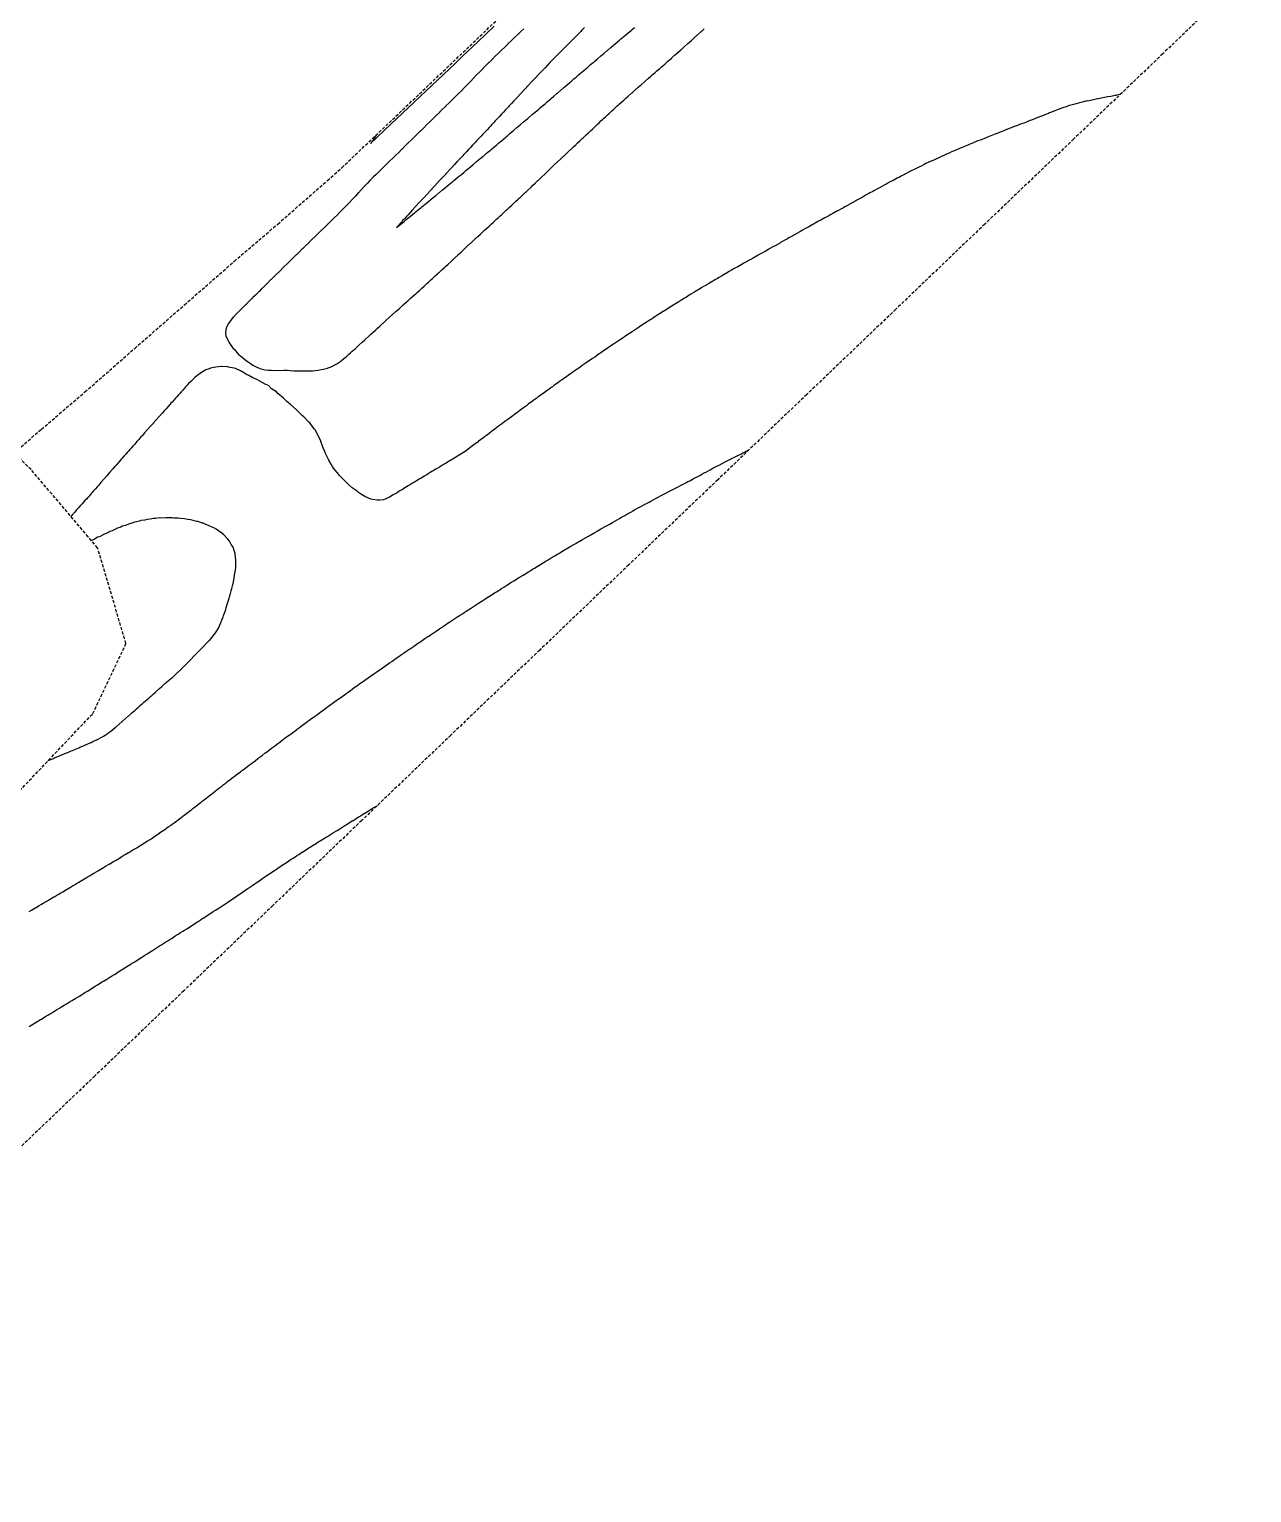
# Model space of a CAD drawing. Extents: x 6012137 to 6013842, y 2108997 to 2110704.
# Drawn here: x 6012908.7 to 6013105.4, y 2109677.5 to 2109913 of the extents above; entities that cross this region are included whole.
import ezdxf

# ---------------------------------------------------------------- set-up
doc = ezdxf.new("R2010")
doc.units = 0
doc.linetypes.add('HIDDENX2', pattern=[0.75, 0.5, -0.25])
doc.layers.get('0').update_dxf_attribs({"linetype": 'CONTINUOUS'})

msp = doc.modelspace()

# ---------------------------------------------------------------- linework, layer by layer
at = {"color": 6, "linetype": 'CONTINUOUS', "flags": 128}
for points in [[(6012988.25, 2109913.04), (6012987.8, 2109912.61), (6012987.74, 2109912.55), (6012987.68, 2109912.49), (6012987.23, 2109912.06), (6012986.76, 2109911.61), (6012986.72, 2109911.57), (6012986.68, 2109911.53), (6012986.21, 2109911.08), (6012985.72, 2109910.61), (6012985.7, 2109910.58), (6012985.68, 2109910.56), (6012985.2, 2109910.09), (6012984.7, 2109909.61), (6012984.69, 2109909.6), (6012984.68, 2109909.59), (6012984.18, 2109909.1), (6012983.68, 2109908.61), (6012983.68, 2109908.61), (6012983.67, 2109908.61), (6012983.17, 2109908.11), (6012982.68, 2109907.63), (6012982.67, 2109907.62), (6012982.66, 2109907.61), (6012982.17, 2109907.12), (6012981.68, 2109906.63), (6012981.67, 2109906.62), (6012981.66, 2109906.61), (6012981.17, 2109906.11), (6012980.68, 2109905.61), (6012980.68, 2109905.6), (6012980.68, 2109905.6), (6012980.2, 2109905.09), (6012979.75, 2109904.61), (6012979.71, 2109904.57), (6012979.68, 2109904.54), (6012979.22, 2109904.06), (6012978.77, 2109903.61), (6012978.73, 2109903.56), (6012978.68, 2109903.51), (6012978.23, 2109903.06), (6012977.77, 2109902.61), (6012977.72, 2109902.56), (6012977.68, 2109902.52), (6012977.22, 2109902.07), (6012976.75, 2109901.61), (6012976.72, 2109901.57), (6012976.68, 2109901.54), (6012976.21, 2109901.08), (6012975.73, 2109900.61), (6012975.71, 2109900.58), (6012975.68, 2109900.55), (6012975.2, 2109900.09), (6012974.71, 2109899.61), (6012974.7, 2109899.59), (6012974.68, 2109899.57), (6012974.19, 2109899.09), (6012973.69, 2109898.61), (6012973.69, 2109898.6), (6012973.68, 2109898.59), (6012973.18, 2109898.1), (6012972.68, 2109897.61), (6012972.68, 2109897.61), (6012972.68, 2109897.61), (6012972.17, 2109897.11), (6012971.68, 2109896.63), (6012971.67, 2109896.62), (6012971.66, 2109896.61), (6012971.16, 2109896.12), (6012970.68, 2109895.65), (6012970.66, 2109895.63), (6012970.64, 2109895.61), (6012970.15, 2109895.13), (6012969.68, 2109894.67), (6012969.65, 2109894.64), (6012969.62, 2109894.61), (6012969.15, 2109894.14), (6012968.68, 2109893.68), (6012968.64, 2109893.65), (6012968.6, 2109893.61), (6012968.14, 2109893.15), (6012967.68, 2109892.7), (6012967.63, 2109892.65), (6012967.58, 2109892.61), (6012967.13, 2109892.16), (6012966.68, 2109891.72), (6012966.62, 2109891.66), (6012966.56, 2109891.61), (6012966.12, 2109891.17), (6012965.68, 2109890.74), (6012965.61, 2109890.67), (6012965.54, 2109890.61), (6012965.11, 2109890.18), (6012964.68, 2109889.76), (6012964.6, 2109889.68), (6012964.52, 2109889.61), (6012964.1, 2109889.19), (6012963.68, 2109888.76), (6012963.6, 2109888.68), (6012963.52, 2109888.61), (6012963.11, 2109888.18), (6012962.68, 2109887.74), (6012962.55, 2109887.61), (6012961.68, 2109886.66), (6012961.65, 2109886.63), (6012961.63, 2109886.61), (6012961.18, 2109886.11), (6012960.72, 2109885.61), (6012960.7, 2109885.59), (6012960.68, 2109885.57), (6012960.21, 2109885.07), (6012959.76, 2109884.61), (6012959.72, 2109884.56), (6012959.68, 2109884.52), (6012959.22, 2109884.06), (6012958.77, 2109883.61), (6012958.73, 2109883.56), (6012958.68, 2109883.51), (6012958.22, 2109883.06), (6012957.76, 2109882.61), (6012957.72, 2109882.56), (6012957.68, 2109882.52), (6012957.22, 2109882.07), (6012956.74, 2109881.61), (6012956.71, 2109881.57), (6012956.68, 2109881.54), (6012956.21, 2109881.08), (6012955.72, 2109880.61), (6012955.7, 2109880.59), (6012955.68, 2109880.57), (6012955.19, 2109880.09), (6012954.69, 2109879.61), (6012954.69, 2109879.6), (6012954.68, 2109879.59), (6012954.18, 2109879.11), (6012953.68, 2109878.62), (6012953.67, 2109878.61), (6012953.67, 2109878.61), (6012953.17, 2109878.12), (6012952.68, 2109877.64), (6012952.66, 2109877.62), (6012952.64, 2109877.61), (6012952.16, 2109877.13), (6012951.68, 2109876.67), (6012951.65, 2109876.64), (6012951.62, 2109876.61), (6012951.14, 2109876.14), (6012950.68, 2109875.69), (6012950.64, 2109875.65), (6012950.6, 2109875.61), (6012950.13, 2109875.15), (6012949.68, 2109874.71), (6012949.63, 2109874.66), (6012949.58, 2109874.61), (6012949.13, 2109874.16), (6012948.68, 2109873.72), (6012948.62, 2109873.67), (6012948.56, 2109873.61), (6012948.12, 2109873.17), (6012947.68, 2109872.74), (6012947.61, 2109872.67), (6012947.54, 2109872.61), (6012947.11, 2109872.18), (6012946.68, 2109871.75), (6012946.61, 2109871.68), (6012946.53, 2109871.61), (6012946.1, 2109871.18), (6012945.68, 2109870.77), (6012945.6, 2109870.69), (6012945.52, 2109870.61), (6012945.1, 2109870.19), (6012944.68, 2109869.77), (6012944.6, 2109869.69), (6012944.51, 2109869.61), (6012944.09, 2109869.19), (6012943.68, 2109868.78), (6012943.59, 2109868.69), (6012943.5, 2109868.61), (6012943.09, 2109868.19), (6012942.68, 2109867.79), (6012942.59, 2109867.7), (6012942.5, 2109867.61), (6012942.09, 2109867.2), (6012941.68, 2109866.77), (6012941.6, 2109866.69), (6012941.52, 2109866.61), (6012941.14, 2109866.14), (6012940.75, 2109865.61), (6012940.73, 2109865.56), (6012940.68, 2109865.45), (6012940.4, 2109864.88), (6012940.31, 2109864.61), (6012940.28, 2109864.01), (6012940.33, 2109863.61), (6012940.68, 2109862.91), (6012940.8, 2109862.61), (6012941.03, 2109862.26), (6012941.52, 2109861.61), (6012941.68, 2109861.46), (6012942.38, 2109860.61), (6012942.68, 2109860.41), (6012943.64, 2109859.61), (6012943.68, 2109859.58), (6012943.75, 2109859.53), (6012944.68, 2109858.93), (6012945.3, 2109858.61), (6012945.68, 2109858.42), (6012945.97, 2109858.32), (6012946.68, 2109858.17), (6012947.2, 2109858.09), (6012947.68, 2109858.12), (6012948.22, 2109858.06), (6012948.68, 2109858.1), (6012949.24, 2109858.05), (6012949.68, 2109858.08), (6012950.18, 2109858.1), (6012950.68, 2109858.05), (6012951.29, 2109858), (6012951.68, 2109858.02), (6012952.31, 2109857.98), (6012952.68, 2109858), (6012953.31, 2109857.98), (6012953.68, 2109858.01), (6012954.27, 2109858.01), (6012954.68, 2109858.07), (6012955.19, 2109858.1), (6012955.68, 2109858.2), (6012956.03, 2109858.25), (6012956.68, 2109858.44), (6012956.81, 2109858.47), (6012957.13, 2109858.61), (6012957.53, 2109858.76), (6012957.68, 2109858.84), (6012958.18, 2109859.1), (6012958.68, 2109859.44), (6012958.78, 2109859.51), (6012958.9, 2109859.61), (6012959.33, 2109859.96), (6012959.68, 2109860.27), (6012959.86, 2109860.43), (6012960.05, 2109860.61), (6012960.39, 2109860.9), (6012960.68, 2109861.16), (6012960.91, 2109861.37), (6012961.17, 2109861.61), (6012961.44, 2109861.85), (6012961.68, 2109862.06), (6012962.28, 2109862.61), (6012962.68, 2109862.97), (6012963.38, 2109863.61), (6012963.68, 2109863.89), (6012964.05, 2109864.23), (6012964.46, 2109864.61), (6012964.58, 2109864.71), (6012964.68, 2109864.81), (6012965.1, 2109865.19), (6012965.56, 2109865.61), (6012965.62, 2109865.66), (6012965.68, 2109865.71), (6012966.15, 2109866.14), (6012966.66, 2109866.61), (6012966.67, 2109866.62), (6012966.68, 2109866.63), (6012967.19, 2109867.09), (6012967.68, 2109867.53), (6012967.72, 2109867.57), (6012967.76, 2109867.61), (6012968.25, 2109868.04), (6012968.68, 2109868.43), (6012968.77, 2109868.51), (6012968.88, 2109868.61), (6012969.3, 2109868.98), (6012969.68, 2109869.32), (6012969.83, 2109869.45), (6012970, 2109869.61), (6012970.36, 2109869.93), (6012970.68, 2109870.21), (6012970.89, 2109870.4), (6012971.12, 2109870.61), (6012971.41, 2109870.87), (6012971.68, 2109871.11), (6012971.94, 2109871.35), (6012972.22, 2109871.61), (6012972.46, 2109871.82), (6012972.68, 2109872.02), (6012972.99, 2109872.3), (6012973.32, 2109872.61), (6012973.51, 2109872.78), (6012973.68, 2109872.94), (6012974.03, 2109873.26), (6012974.41, 2109873.61), (6012974.55, 2109873.74), (6012974.68, 2109873.85), (6012975.07, 2109874.22), (6012975.49, 2109874.61), (6012975.59, 2109874.7), (6012975.68, 2109874.78), (6012976.11, 2109875.18), (6012976.57, 2109875.61), (6012976.63, 2109875.66), (6012976.68, 2109875.71), (6012977.14, 2109876.14), (6012977.64, 2109876.61), (6012977.66, 2109876.63), (6012977.68, 2109876.64), (6012978.18, 2109877.11), (6012978.68, 2109877.58), (6012978.7, 2109877.59), (6012978.71, 2109877.61), (6012979.21, 2109878.08), (6012979.68, 2109878.51), (6012979.73, 2109878.56), (6012979.78, 2109878.61), (6012980.25, 2109879.04), (6012980.68, 2109879.44), (6012980.77, 2109879.52), (6012980.86, 2109879.61), (6012981.29, 2109880), (6012981.68, 2109880.35), (6012981.81, 2109880.47), (6012981.95, 2109880.61), (6012982.33, 2109880.95), (6012982.68, 2109881.27), (6012982.85, 2109881.43), (6012983.04, 2109881.61), (6012983.37, 2109881.91), (6012983.68, 2109882.2), (6012983.89, 2109882.39), (6012984.12, 2109882.61), (6012984.41, 2109882.87), (6012984.68, 2109883.12), (6012984.93, 2109883.36), (6012985.2, 2109883.61), (6012985.45, 2109883.84), (6012985.68, 2109884.05), (6012985.97, 2109884.32), (6012986.28, 2109884.61), (6012986.49, 2109884.8), (6012986.68, 2109884.98), (6012987, 2109885.28), (6012987.35, 2109885.61), (6012987.52, 2109885.77), (6012987.68, 2109885.91), (6012988.04, 2109886.25), (6012988.42, 2109886.61), (6012988.55, 2109886.73), (6012988.68, 2109886.85), (6012989.48, 2109887.61), (6012989.68, 2109887.79), (6012990.1, 2109888.19), (6012990.53, 2109888.61), (6012990.61, 2109888.68), (6012990.68, 2109888.75), (6012991.12, 2109889.17), (6012991.58, 2109889.61), (6012991.63, 2109889.65), (6012991.68, 2109889.7), (6012992.14, 2109890.14), (6012992.63, 2109890.61), (6012992.66, 2109890.63), (6012992.68, 2109890.65), (6012993.17, 2109891.12), (6012993.68, 2109891.6), (6012993.68, 2109891.6), (6012993.69, 2109891.61), (6012994.2, 2109892.09), (6012994.68, 2109892.54), (6012994.71, 2109892.57), (6012994.75, 2109892.61), (6012995.23, 2109893.06), (6012995.68, 2109893.49), (6012995.74, 2109893.54), (6012995.81, 2109893.61), (6012996.26, 2109894.03), (6012996.68, 2109894.43), (6012996.77, 2109894.51), (6012996.87, 2109894.61), (6012997.29, 2109895), (6012997.68, 2109895.37), (6012997.8, 2109895.48), (6012997.93, 2109895.61), (6012998.32, 2109895.97), (6012998.68, 2109896.31), (6012998.83, 2109896.46), (6012998.99, 2109896.61), (6012999.35, 2109896.94), (6012999.68, 2109897.26), (6012999.86, 2109897.43), (6013000.05, 2109897.61), (6013000.38, 2109897.91), (6013000.68, 2109898.2), (6013000.89, 2109898.4), (6013001.11, 2109898.61), (6013001.41, 2109898.88), (6013001.68, 2109899.13), (6013001.92, 2109899.36), (6013002.19, 2109899.61), (6013002.44, 2109899.84), (6013002.68, 2109900.06), (6013002.97, 2109900.32), (6013003.28, 2109900.61), (6013003.49, 2109900.8), (6013003.68, 2109900.97), (6013004.02, 2109901.27), (6013004.4, 2109901.61), (6013004.55, 2109901.74), (6013004.68, 2109901.86), (6013005.08, 2109902.21), (6013005.52, 2109902.61), (6013005.6, 2109902.68), (6013005.68, 2109902.75), (6013006.14, 2109903.15), (6013006.65, 2109903.61), (6013006.67, 2109903.62), (6013006.68, 2109903.63), (6013007.2, 2109904.09), (6013007.68, 2109904.52), (6013007.73, 2109904.56), (6013007.78, 2109904.61), (6013008.26, 2109905.03), (6013008.68, 2109905.39), (6013008.79, 2109905.49), (6013008.92, 2109905.61), (6013009.33, 2109905.96), (6013009.68, 2109906.27), (6013009.86, 2109906.42), (6013010.07, 2109906.61), (6013010.4, 2109906.89), (6013010.68, 2109907.14), (6013010.93, 2109907.36), (6013011.21, 2109907.61), (6013011.46, 2109907.82), (6013011.68, 2109908.01), (6013012, 2109908.29), (6013012.36, 2109908.61), (6013012.53, 2109908.76), (6013012.68, 2109908.89), (6013013.06, 2109909.23), (6013013.49, 2109909.61), (6013013.59, 2109909.69), (6013013.68, 2109909.77), (6013014.12, 2109910.17), (6013014.62, 2109910.61), (6013014.65, 2109910.64), (6013014.68, 2109910.66), (6013015.18, 2109911.11), (6013015.68, 2109911.56), (6013015.73, 2109911.61), (6013016.68, 2109912.46), (6013016.76, 2109912.53), (6013016.85, 2109912.61), (6013017.29, 2109913)], [(6012964.72, 2109896.12), (6012964.69, 2109896.07), (6012964.64, 2109896.01), (6012964.59, 2109895.94), (6012964.54, 2109895.86), (6012964.47, 2109895.76), (6012964.38, 2109895.65), (6012964.29, 2109895.51), (6012964.16, 2109895.34), (6012964.01, 2109895.13), (6012963.82, 2109894.86), (6012963.64, 2109894.61), (6012963.61, 2109894.57), (6012966.88, 2109897.67), (6012977.21, 2109907.46), (6012977.89, 2109908.11), (6012978.43, 2109908.62), (6012979.27, 2109909.42), (6012980.8, 2109910.87), (6012983.51, 2109913.44)], [(6012998.04, 2109913.24), (6012997.68, 2109912.86), (6012997.55, 2109912.73), (6012997.43, 2109912.61), (6012997.06, 2109912.23), (6012996.68, 2109911.83), (6012996.57, 2109911.72), (6012996.46, 2109911.61), (6012996.07, 2109911.21), (6012995.68, 2109910.82), (6012995.57, 2109910.71), (6012995.46, 2109910.61), (6012995.07, 2109910.22), (6012994.68, 2109909.83), (6012994.57, 2109909.72), (6012994.45, 2109909.61), (6012994.07, 2109909.22), (6012993.68, 2109908.83), (6012993.57, 2109908.72), (6012993.46, 2109908.61), (6012993.07, 2109908.21), (6012992.68, 2109907.81), (6012992.58, 2109907.71), (6012992.48, 2109907.61), (6012992.09, 2109907.2), (6012991.68, 2109906.77), (6012991.6, 2109906.69), (6012991.52, 2109906.61), (6012991.11, 2109906.17), (6012990.68, 2109905.72), (6012990.62, 2109905.66), (6012990.57, 2109905.61), (6012990.14, 2109905.15), (6012989.68, 2109904.66), (6012989.63, 2109904.61), (6012988.94, 2109903.86), (6012988.7, 2109903.61), (6012988.68, 2109903.59), (6012988.21, 2109903.08), (6012987.77, 2109902.61), (6012987.73, 2109902.56), (6012987.68, 2109902.51), (6012987.25, 2109902.04), (6012986.84, 2109901.61), (6012986.76, 2109901.52), (6012986.68, 2109901.43), (6012986.28, 2109901), (6012985.92, 2109900.61), (6012985.8, 2109900.48), (6012985.68, 2109900.35), (6012985.32, 2109899.97), (6012984.99, 2109899.61), (6012984.84, 2109899.45), (6012984.68, 2109899.27), (6012984.36, 2109898.93), (6012984.06, 2109898.61), (6012983.88, 2109898.41), (6012983.68, 2109898.2), (6012983.4, 2109897.89), (6012983.13, 2109897.61), (6012982.91, 2109897.37), (6012982.68, 2109897.12), (6012982.43, 2109896.85), (6012982.2, 2109896.61), (6012981.95, 2109896.34), (6012981.68, 2109896.05), (6012981.46, 2109895.82), (6012981.26, 2109895.61), (6012980.98, 2109895.31), (6012980.68, 2109894.99), (6012980.5, 2109894.79), (6012980.32, 2109894.61), (6012980.01, 2109894.28), (6012979.68, 2109893.92), (6012979.53, 2109893.76), (6012979.38, 2109893.61), (6012979.04, 2109893.24), (6012978.68, 2109892.85), (6012978.56, 2109892.73), (6012978.45, 2109892.61), (6012978.08, 2109892.21), (6012977.68, 2109891.79), (6012977.59, 2109891.69), (6012977.51, 2109891.61), (6012977.11, 2109891.18), (6012976.68, 2109890.71), (6012976.63, 2109890.66), (6012976.58, 2109890.61), (6012975.68, 2109889.64), (6012975.66, 2109889.62), (6012975.65, 2109889.61), (6012975.18, 2109889.11), (6012974.72, 2109888.61), (6012973.88, 2109887.71), (6012973.15, 2109886.92), (6012972.18, 2109885.85), (6012971.44, 2109885.06), (6012970.85, 2109884.42), (6012970.37, 2109883.89), (6012969.98, 2109883.47), (6012969.66, 2109883.12), (6012969.39, 2109882.82), (6012969.16, 2109882.57), (6012968.96, 2109882.35), (6012968.78, 2109882.16), (6012968.63, 2109881.99), (6012967.77, 2109881.04), (6012969, 2109882.03), (6012969.12, 2109882.13), (6012969.3, 2109882.28), (6012969.58, 2109882.5), (6012969.68, 2109882.59), (6012969.69, 2109882.6), (6012969.7, 2109882.61), (6012970.68, 2109883.4), (6012970.79, 2109883.49), (6012970.93, 2109883.61), (6012971.33, 2109883.93), (6012971.68, 2109884.22), (6012971.89, 2109884.4), (6012972.15, 2109884.61), (6012972.68, 2109885.04), (6012972.99, 2109885.3), (6012973.37, 2109885.61), (6012973.68, 2109885.86), (6012974.09, 2109886.2), (6012974.59, 2109886.61), (6012974.68, 2109886.68), (6012975.19, 2109887.1), (6012975.68, 2109887.5), (6012975.8, 2109887.61), (6012976.68, 2109888.33), (6012976.83, 2109888.45), (6012977.02, 2109888.61), (6012977.68, 2109889.15), (6012977.93, 2109889.36), (6012978.22, 2109889.61), (6012978.68, 2109889.98), (6012979.02, 2109890.27), (6012979.43, 2109890.61), (6012979.68, 2109890.81), (6012980.11, 2109891.17), (6012980.63, 2109891.61), (6012980.68, 2109891.65), (6012981.2, 2109892.08), (6012981.68, 2109892.48), (6012981.75, 2109892.54), (6012981.83, 2109892.61), (6012982.29, 2109892.99), (6012982.68, 2109893.32), (6012982.84, 2109893.45), (6012983.02, 2109893.61), (6012983.38, 2109893.91), (6012983.68, 2109894.16), (6012983.92, 2109894.37), (6012984.2, 2109894.61), (6012984.46, 2109894.83), (6012984.68, 2109895.01), (6012985, 2109895.29), (6012985.37, 2109895.61), (6012985.54, 2109895.75), (6012985.68, 2109895.87), (6012986.08, 2109896.21), (6012986.54, 2109896.61), (6012986.62, 2109896.67), (6012986.68, 2109896.72), (6012987.16, 2109897.13), (6012987.68, 2109897.57), (6012987.7, 2109897.59), (6012987.72, 2109897.61), (6012988.24, 2109898.05), (6012988.68, 2109898.42), (6012988.9, 2109898.61), (6012989.68, 2109899.27), (6012989.86, 2109899.43), (6012990.07, 2109899.61), (6012990.4, 2109899.88), (6012990.68, 2109900.12), (6012990.94, 2109900.35), (6012991.25, 2109900.61), (6012991.48, 2109900.81), (6012991.68, 2109900.97), (6012992.02, 2109901.27), (6012992.42, 2109901.61), (6012992.56, 2109901.73), (6012992.68, 2109901.83), (6012993.1, 2109902.19), (6012993.59, 2109902.61), (6012993.64, 2109902.65), (6012993.68, 2109902.68), (6012994.18, 2109903.11), (6012994.68, 2109903.54), (6012994.72, 2109903.57), (6012994.76, 2109903.61), (6012995.25, 2109904.03), (6012995.68, 2109904.4), (6012995.79, 2109904.49), (6012995.93, 2109904.61), (6012996.33, 2109904.95), (6012996.68, 2109905.25), (6012996.87, 2109905.42), (6012997.09, 2109905.61), (6012997.41, 2109905.88), (6012997.68, 2109906.11), (6012997.95, 2109906.34), (6012998.26, 2109906.61), (6012998.49, 2109906.8), (6012998.68, 2109906.97), (6012999.02, 2109907.26), (6012999.43, 2109907.61), (6012999.56, 2109907.72), (6012999.68, 2109907.82), (6013000.1, 2109908.18), (6013000.6, 2109908.61), (6013000.64, 2109908.64), (6013000.68, 2109908.68), (6013001.18, 2109909.1), (6013001.68, 2109909.52), (6013001.72, 2109909.56), (6013001.78, 2109909.61), (6013002.27, 2109910.02), (6013002.68, 2109910.37), (6013002.96, 2109910.61), (6013003.68, 2109911.22), (6013003.89, 2109911.4), (6013004.14, 2109911.61), (6013004.43, 2109911.85), (6013004.68, 2109912.06), (6013004.98, 2109912.31), (6013005.32, 2109912.61), (6013005.52, 2109912.77), (6013005.68, 2109912.91), (6013006.06, 2109913.23)], [(6013084.2, 2109902.46), (6013083.61, 2109902.34), (6013083.48, 2109902.31), (6013083.37, 2109902.29), (6013082.68, 2109902.16), (6013082.22, 2109902.07), (6013081.68, 2109901.96), (6013081.39, 2109901.9), (6013080.68, 2109901.76), (6013080.55, 2109901.74), (6013079.9, 2109901.61), (6013079.72, 2109901.57), (6013079.68, 2109901.56), (6013078.88, 2109901.4), (6013078.68, 2109901.36), (6013078.07, 2109901.22), (6013077.68, 2109901.13), (6013077.27, 2109901.02), (6013076.68, 2109900.86), (6013076.49, 2109900.8), (6013075.85, 2109900.61), (6013075.72, 2109900.57), (6013075.68, 2109900.55), (6013074.98, 2109900.31), (6013074.68, 2109900.2), (6013074.25, 2109900.04), (6013073.68, 2109899.82), (6013073.53, 2109899.76), (6013073.15, 2109899.61), (6013072.81, 2109899.48), (6013072.68, 2109899.42), (6013072.09, 2109899.19), (6013071.68, 2109899.03), (6013071.37, 2109898.91), (6013070.68, 2109898.64), (6013070.66, 2109898.63), (6013070.59, 2109898.61), (6013069.94, 2109898.35), (6013069.68, 2109898.25), (6013069.22, 2109898.07), (6013068.68, 2109897.86), (6013068.5, 2109897.79), (6013068.03, 2109897.61), (6013067.78, 2109897.51), (6013067.68, 2109897.47), (6013067.05, 2109897.23), (6013066.68, 2109897.09), (6013066.33, 2109896.96), (6013065.68, 2109896.7), (6013065.46, 2109896.61), (6013064.89, 2109896.39), (6013064.68, 2109896.31), (6013064.19, 2109896.11), (6013062.84, 2109895.57), (6013062.52, 2109895.45), (6013061.68, 2109895.12), (6013061.31, 2109894.98), (6013060.68, 2109894.71), (6013060.61, 2109894.68), (6013060.43, 2109894.61), (6013059.89, 2109894.39), (6013059.68, 2109894.31), (6013059.18, 2109894.1), (6013058.68, 2109893.89), (6013058.48, 2109893.81), (6013058.01, 2109893.61), (6013057.78, 2109893.51), (6013057.68, 2109893.47), (6013057.08, 2109893.21), (6013056.68, 2109893.03), (6013056.39, 2109892.9), (6013055.73, 2109892.61), (6013055.69, 2109892.59), (6013055.68, 2109892.59), (6013055.01, 2109892.28), (6013054.68, 2109892.13), (6013054.32, 2109891.97), (6013053.68, 2109891.67), (6013053.64, 2109891.65), (6013053.55, 2109891.61), (6013052.96, 2109891.33), (6013052.68, 2109891.2), (6013052.28, 2109891), (6013051.68, 2109890.71), (6013051.61, 2109890.68), (6013051.47, 2109890.61), (6013050.94, 2109890.34), (6013050.68, 2109890.22), (6013050.28, 2109890.01), (6013049.68, 2109889.7), (6013049.62, 2109889.67), (6013049.5, 2109889.61), (6013048.96, 2109889.33), (6013048.68, 2109889.18), (6013048.31, 2109888.98), (6013047.68, 2109888.64), (6013047.66, 2109888.63), (6013047.62, 2109888.61), (6013047.01, 2109888.28), (6013046.68, 2109888.1), (6013046.36, 2109887.93), (6013045.77, 2109887.61), (6013045.71, 2109887.57), (6013045.68, 2109887.56), (6013045.06, 2109887.22), (6013044.68, 2109887.01), (6013044.42, 2109886.87), (6013043.94, 2109886.61), (6013043.77, 2109886.51), (6013043.68, 2109886.46), (6013043.36, 2109886.29), (6013042.68, 2109885.91), (6013042.49, 2109885.8), (6013042.14, 2109885.61), (6013041.84, 2109885.44), (6013041.68, 2109885.35), (6013041.2, 2109885.08), (6013040.68, 2109884.79), (6013040.56, 2109884.72), (6013040.35, 2109884.61), (6013039.92, 2109884.37), (6013039.68, 2109884.24), (6013039.27, 2109884.01), (6013038.68, 2109883.69), (6013038.62, 2109883.66), (6013038.52, 2109883.61), (6013037.98, 2109883.31), (6013037.68, 2109883.15), (6013037.33, 2109882.96), (6013036.69, 2109882.61), (6013036.68, 2109882.6), (6013036.68, 2109882.6), (6013036.04, 2109882.25), (6013035.68, 2109882.05), (6013035.39, 2109881.89), (6013034.88, 2109881.61), (6013034.75, 2109881.54), (6013034.68, 2109881.5), (6013034.11, 2109881.18), (6013033.68, 2109880.94), (6013033.47, 2109880.82), (6013033.09, 2109880.61), (6013032.83, 2109880.46), (6013032.68, 2109880.38), (6013032.19, 2109880.1), (6013031.68, 2109879.81), (6013031.55, 2109879.74), (6013031.32, 2109879.61), (6013030.91, 2109879.38), (6013030.68, 2109879.25), (6013030.27, 2109879.02), (6013029.68, 2109878.69), (6013029.54, 2109878.61), (6013028.68, 2109878.13), (6013028.35, 2109877.94), (6013027.75, 2109877.61), (6013027.71, 2109877.58), (6013027.68, 2109877.56), (6013027.07, 2109877.22), (6013026.68, 2109877), (6013026.43, 2109876.86), (6013025.97, 2109876.61), (6013025.79, 2109876.5), (6013025.68, 2109876.44), (6013025.15, 2109876.14), (6013024.68, 2109875.88), (6013024.51, 2109875.78), (6013024.2, 2109875.61), (6013023.87, 2109875.42), (6013023.68, 2109875.32), (6013023.23, 2109875.06), (6013022.68, 2109874.75), (6013022.59, 2109874.7), (6013022.43, 2109874.61), (6013021.95, 2109874.33), (6013021.68, 2109874.18), (6013021.32, 2109873.97), (6013020.69, 2109873.61), (6013020.69, 2109873.6), (6013020.68, 2109873.6), (6013020.05, 2109873.23), (6013019.68, 2109873.02), (6013019.42, 2109872.86), (6013018.98, 2109872.61), (6013018.79, 2109872.49), (6013018.68, 2109872.43), (6013018.16, 2109872.12), (6013017.68, 2109871.84), (6013017.54, 2109871.75), (6013017.3, 2109871.61), (6013016.91, 2109871.38), (6013016.68, 2109871.24), (6013015.76, 2109870.68), (6013015.68, 2109870.64), (6013015.66, 2109870.63), (6013015.63, 2109870.61), (6013015.04, 2109870.25), (6013014.68, 2109870.03), (6013014.42, 2109869.87), (6013014, 2109869.61), (6013013.8, 2109869.48), (6013013.68, 2109869.41), (6013013.19, 2109869.1), (6013012.68, 2109868.78), (6013012.57, 2109868.71), (6013012.4, 2109868.61), (6013011.96, 2109868.33), (6013011.68, 2109868.16), (6013011.34, 2109867.94), (6013010.81, 2109867.61), (6013010.73, 2109867.55), (6013010.68, 2109867.52), (6013010.12, 2109867.17), (6013009.68, 2109866.88), (6013009.51, 2109866.78), (6013009.25, 2109866.61), (6013008.9, 2109866.38), (6013008.68, 2109866.24), (6013008.29, 2109865.99), (6013007.7, 2109865.61), (6013007.69, 2109865.6), (6013007.68, 2109865.6), (6013007.08, 2109865.21), (6013006.68, 2109864.94), (6013006.48, 2109864.81), (6013006.18, 2109864.61), (6013005.88, 2109864.41), (6013005.68, 2109864.28), (6013005.28, 2109864.01), (6013004.68, 2109863.61), (6013004.68, 2109863.61), (6013004.67, 2109863.61), (6013004.08, 2109863.21), (6013003.68, 2109862.94), (6013003.18, 2109862.61), (6013002.68, 2109862.27), (6013002.29, 2109862), (6013001.7, 2109861.61), (6013001.69, 2109861.6), (6013001.68, 2109861.59), (6013001.1, 2109861.19), (6013000.68, 2109860.91), (6013000.5, 2109860.79), (6013000.24, 2109860.61), (6012999.91, 2109860.38), (6012999.68, 2109860.22), (6012999.32, 2109859.97), (6012998.79, 2109859.61), (6012998.72, 2109859.56), (6012998.68, 2109859.53), (6012998.13, 2109859.15), (6012997.68, 2109858.84), (6012997.54, 2109858.75), (6012997.34, 2109858.61), (6012996.95, 2109858.33), (6012996.68, 2109858.15), (6012996.36, 2109857.92), (6012995.92, 2109857.61), (6012995.78, 2109857.51), (6012995.68, 2109857.44), (6012995.19, 2109857.09), (6012994.68, 2109856.73), (6012994.61, 2109856.68), (6012994.51, 2109856.61), (6012994.02, 2109856.26), (6012993.68, 2109856.02), (6012993.44, 2109855.85), (6012993.1, 2109855.61), (6012992.86, 2109855.43), (6012992.68, 2109855.3), (6012992.28, 2109855.01), (6012991.72, 2109854.61), (6012991.7, 2109854.59), (6012991.68, 2109854.58), (6012991.12, 2109854.17), (6012990.68, 2109853.85), (6012990.54, 2109853.75), (6012990.35, 2109853.61), (6012989.96, 2109853.32), (6012989.68, 2109853.12), (6012988.98, 2109852.61), (6012988.68, 2109852.39), (6012988.23, 2109852.06), (6012987.68, 2109851.65), (6012987.66, 2109851.63), (6012987.62, 2109851.61), (6012987.08, 2109851.21), (6012986.68, 2109850.91), (6012986.51, 2109850.78), (6012986.27, 2109850.61), (6012985.93, 2109850.35), (6012985.68, 2109850.17), (6012985.36, 2109849.93), (6012984.93, 2109849.61), (6012984.79, 2109849.5), (6012984.68, 2109849.42), (6012984.21, 2109849.07), (6012983.68, 2109848.67), (6012983.6, 2109848.61), (6012983.07, 2109848.21), (6012982.68, 2109847.92), (6012982.27, 2109847.61), (6012981.93, 2109847.35), (6012981.68, 2109847.16), (6012980.95, 2109846.61), (6012980.8, 2109846.49), (6012980.68, 2109846.4), (6012979.82, 2109845.74), (6012978.86, 2109845.01)], [(6012978.86, 2109845.01), (6012976.92, 2109843.84), (6012976.68, 2109843.7), (6012976.62, 2109843.66), (6012976.53, 2109843.61), (6012975.68, 2109843.1), (6012975.37, 2109842.91), (6012974.87, 2109842.61), (6012974.68, 2109842.49), (6012974.13, 2109842.16), (6012973.68, 2109841.89), (6012973.5, 2109841.78), (6012973.22, 2109841.61), (6012972.88, 2109841.4), (6012972.68, 2109841.28), (6012972.26, 2109841.03), (6012971.68, 2109840.68), (6012971.63, 2109840.65), (6012971.56, 2109840.61), (6012971.01, 2109840.28), (6012970.68, 2109840.08), (6012970.39, 2109839.9), (6012969.9, 2109839.61), (6012969.76, 2109839.52), (6012969.68, 2109839.47), (6012969.14, 2109839.15), (6012968.68, 2109838.87), (6012968.52, 2109838.77), (6012968.24, 2109838.61), (6012967.89, 2109838.39), (6012967.68, 2109838.27), (6012967.27, 2109838.02), (6012966.68, 2109837.66), (6012966.64, 2109837.65), (6012966.55, 2109837.61), (6012965.94, 2109837.34), (6012965.68, 2109837.23), (6012965.09, 2109837.2), (6012964.68, 2109837.17), (6012963.98, 2109837.31), (6012963.68, 2109837.36), (6012963.09, 2109837.61), (6012962.68, 2109837.78), (6012962.16, 2109838.09), (6012961.68, 2109838.43), (6012961.44, 2109838.61), (6012960.68, 2109839.19), (6012960.19, 2109839.61), (6012959.68, 2109840.07), (6012959.14, 2109840.61), (6012958.68, 2109841.09), (6012958.25, 2109841.61), (6012957.68, 2109842.36), (6012957.52, 2109842.61), (6012957.3, 2109842.98), (6012956.91, 2109843.61), (6012956.68, 2109844.04), (6012956.41, 2109844.61), (6012956.26, 2109845.03), (6012956, 2109845.61), (6012955.68, 2109846.49), (6012955.64, 2109846.61), (6012955.61, 2109846.67), (6012955.2, 2109847.61), (6012954.68, 2109848.49), (6012954.61, 2109848.61), (6012954.39, 2109848.89), (6012953.83, 2109849.61), (6012953.68, 2109849.74), (6012952.87, 2109850.61), (6012952.68, 2109850.76), (6012951.8, 2109851.61), (6012951.68, 2109851.7), (6012950.71, 2109852.61), (6012950.68, 2109852.63), (6012950.13, 2109853.05), (6012949.68, 2109853.53), (6012949.61, 2109853.61), (6012948.68, 2109854.36), (6012948.46, 2109854.61), (6012947.68, 2109855.12), (6012947.18, 2109855.61), (6012946.68, 2109855.84), (6012946.16, 2109856.13), (6012945.68, 2109856.37), (6012945.31, 2109856.61), (6012944.68, 2109856.87), (6012944.06, 2109857.23), (6012943.68, 2109857.43), (6012943.34, 2109857.61), (6012942.68, 2109858), (6012941.9, 2109858.38), (6012941.68, 2109858.4), (6012940.73, 2109858.61), (6012940.68, 2109858.62), (6012940.66, 2109858.62), (6012939.68, 2109858.67), (6012939.6, 2109858.69), (6012938.71, 2109858.61), (6012938.68, 2109858.6), (6012938.68, 2109858.6), (6012937.86, 2109858.42), (6012937.68, 2109858.34), (6012937.14, 2109858.14), (6012936.68, 2109857.87), (6012936.26, 2109857.61), (6012935.68, 2109857.18), (6012935.36, 2109856.92), (6012935.02, 2109856.61), (6012934.84, 2109856.44), (6012934.68, 2109856.28), (6012934.35, 2109855.94), (6012934.04, 2109855.61), (6012933.87, 2109855.42), (6012933.68, 2109855.2), (6012933.4, 2109854.89), (6012933.15, 2109854.61), (6012932.93, 2109854.36), (6012932.68, 2109854.08), (6012932.45, 2109853.83), (6012932.25, 2109853.61), (6012931.98, 2109853.3), (6012931.68, 2109852.96), (6012931.51, 2109852.78), (6012931.36, 2109852.61), (6012931.04, 2109852.25), (6012930.68, 2109851.84), (6012930.57, 2109851.72), (6012930.47, 2109851.61), (6012930.1, 2109851.19), (6012929.68, 2109850.72), (6012929.62, 2109850.66), (6012929.58, 2109850.61), (6012929.15, 2109850.13), (6012928.68, 2109849.61), (6012928.68, 2109849.6), (6012928.68, 2109849.6), (6012928.21, 2109849.08), (6012927.8, 2109848.61), (6012927.74, 2109848.55), (6012927.68, 2109848.48), (6012927.27, 2109848.02), (6012926.91, 2109847.61), (6012926.8, 2109847.49), (6012926.68, 2109847.35), (6012926.33, 2109846.96), (6012926.02, 2109846.61), (6012925.86, 2109846.43), (6012925.68, 2109846.22), (6012925.39, 2109845.9), (6012925.14, 2109845.61), (6012924.92, 2109845.36), (6012924.68, 2109845.09), (6012924.45, 2109844.83), (6012924.26, 2109844.61), (6012923.99, 2109844.3), (6012923.68, 2109843.95), (6012923.52, 2109843.77), (6012923.38, 2109843.61), (6012923.05, 2109843.24), (6012922.68, 2109842.81), (6012922.58, 2109842.7), (6012922.5, 2109842.61), (6012922.12, 2109842.17), (6012921.68, 2109841.67), (6012921.65, 2109841.63), (6012921.63, 2109841.61), (6012921.19, 2109841.1), (6012920.76, 2109840.61), (6012920.72, 2109840.56), (6012920.68, 2109840.52), (6012920.25, 2109840.03), (6012919.89, 2109839.61), (6012919.79, 2109839.5), (6012919.68, 2109839.37), (6012919.32, 2109838.96), (6012919.01, 2109838.61), (6012918.85, 2109838.43), (6012918.68, 2109838.24), (6012918.38, 2109837.9), (6012918.12, 2109837.61), (6012917.91, 2109837.37), (6012917.68, 2109837.11), (6012917.44, 2109836.84), (6012917.23, 2109836.61), (6012916.97, 2109836.31), (6012916.68, 2109835.99), (6012916.5, 2109835.79), (6012916.34, 2109835.61), (6012916.03, 2109835.26), (6012915.68, 2109834.86), (6012915.56, 2109834.73), (6012915.48, 2109834.63), (6012915.43, 2109834.58), (6012915.42, 2109834.57)], [(6012908.68, 2109771.01), (6012909.06, 2109771.23), (6012909.68, 2109771.59), (6012909.71, 2109771.61), (6012910.33, 2109771.96), (6012910.68, 2109772.17), (6012910.96, 2109772.33), (6012911.43, 2109772.61), (6012911.59, 2109772.7), (6012911.68, 2109772.75), (6012912.22, 2109773.07), (6012912.68, 2109773.34), (6012912.85, 2109773.44), (6012913.13, 2109773.61), (6012913.47, 2109773.81), (6012913.68, 2109773.93), (6012914.1, 2109774.18), (6012914.68, 2109774.53), (6012914.73, 2109774.56), (6012914.82, 2109774.61), (6012915.36, 2109774.93), (6012915.68, 2109775.12), (6012915.99, 2109775.3), (6012916.5, 2109775.61), (6012916.61, 2109775.67), (6012916.68, 2109775.71), (6012917.24, 2109776.05), (6012917.68, 2109776.31), (6012917.87, 2109776.42), (6012918.18, 2109776.61), (6012918.5, 2109776.79), (6012918.68, 2109776.9), (6012919.12, 2109777.16), (6012919.68, 2109777.49), (6012919.75, 2109777.54), (6012919.87, 2109777.61), (6012920.38, 2109777.91), (6012920.68, 2109778.09), (6012921, 2109778.28), (6012921.55, 2109778.61), (6012921.63, 2109778.65), (6012921.68, 2109778.68), (6012922.26, 2109779.03), (6012922.68, 2109779.28), (6012923.23, 2109779.61), (6012923.68, 2109779.88), (6012924.14, 2109780.15), (6012924.68, 2109780.48), (6012924.76, 2109780.52), (6012924.9, 2109780.61), (6012925.39, 2109780.9), (6012925.68, 2109781.07), (6012926.01, 2109781.27), (6012926.56, 2109781.61), (6012926.64, 2109781.65), (6012926.68, 2109781.68), (6012927.25, 2109782.03), (6012927.68, 2109782.31), (6012927.86, 2109782.42), (6012928.14, 2109782.61), (6012928.47, 2109782.82), (6012928.68, 2109782.96), (6012929.07, 2109783.22), (6012929.64, 2109783.61), (6012929.66, 2109783.62), (6012929.68, 2109783.64), (6012930.26, 2109784.03), (6012930.68, 2109784.33), (6012930.84, 2109784.44), (6012931.07, 2109784.61), (6012931.43, 2109784.86), (6012931.68, 2109785.04), (6012932.01, 2109785.28), (6012932.46, 2109785.61), (6012932.59, 2109785.7), (6012932.68, 2109785.77), (6012933.16, 2109786.13), (6012933.68, 2109786.53), (6012933.73, 2109786.56), (6012933.78, 2109786.61), (6012934.29, 2109787), (6012934.68, 2109787.3), (6012934.85, 2109787.44), (6012935.07, 2109787.61), (6012935.41, 2109787.87), (6012935.68, 2109788.08), (6012935.98, 2109788.31), (6012936.35, 2109788.61), (6012936.54, 2109788.75), (6012936.68, 2109788.86), (6012937.1, 2109789.19), (6012937.64, 2109789.61), (6012937.66, 2109789.62), (6012937.68, 2109789.63), (6012938.23, 2109790.06), (6012938.68, 2109790.41), (6012938.79, 2109790.49), (6012938.94, 2109790.61), (6012939.36, 2109790.93), (6012939.68, 2109791.18), (6012939.92, 2109791.37), (6012940.23, 2109791.61), (6012940.48, 2109791.8), (6012940.68, 2109791.95), (6012941.05, 2109792.24), (6012941.53, 2109792.61), (6012941.62, 2109792.67), (6012941.68, 2109792.72), (6012942.18, 2109793.1), (6012942.68, 2109793.48), (6012942.75, 2109793.54), (6012942.84, 2109793.61), (6012943.32, 2109793.97), (6012943.68, 2109794.24), (6012943.89, 2109794.4), (6012944.16, 2109794.61), (6012944.46, 2109794.83), (6012944.68, 2109795), (6012945.03, 2109795.26), (6012945.48, 2109795.61), (6012945.6, 2109795.69), (6012945.68, 2109795.76), (6012946.16, 2109796.12), (6012946.68, 2109796.51), (6012946.74, 2109796.55), (6012946.81, 2109796.61), (6012947.68, 2109797.26), (6012948.14, 2109797.61), (6012948.45, 2109797.84), (6012948.68, 2109798.01), (6012949.02, 2109798.27), (6012949.47, 2109798.61), (6012949.59, 2109798.7), (6012949.68, 2109798.76), (6012950.28, 2109799.21), (6012950.68, 2109799.5), (6012950.74, 2109799.55), (6012950.82, 2109799.61), (6012951.31, 2109799.97), (6012951.68, 2109800.24), (6012951.89, 2109800.4), (6012952.18, 2109800.61), (6012952.47, 2109800.82), (6012952.68, 2109800.98), (6012953.04, 2109801.24), (6012953.53, 2109801.61), (6012953.62, 2109801.67), (6012953.68, 2109801.71), (6012954.19, 2109802.09), (6012954.68, 2109802.45), (6012954.77, 2109802.51), (6012954.9, 2109802.61), (6012955.35, 2109802.94), (6012955.68, 2109803.18), (6012955.93, 2109803.36), (6012956.27, 2109803.61), (6012956.51, 2109803.78), (6012956.68, 2109803.91), (6012957.08, 2109804.2), (6012957.64, 2109804.61), (6012957.67, 2109804.62), (6012957.68, 2109804.63), (6012958.25, 2109805.04), (6012958.68, 2109805.35), (6012958.83, 2109805.46), (6012959.04, 2109805.61), (6012959.41, 2109805.88), (6012959.68, 2109806.07), (6012959.99, 2109806.29), (6012960.43, 2109806.61), (6012960.58, 2109806.71), (6012960.68, 2109806.78), (6012961.16, 2109807.13), (6012961.68, 2109807.49), (6012961.84, 2109807.61), (6012962.68, 2109808.2), (6012963.25, 2109808.61), (6012963.68, 2109808.91), (6012964.09, 2109809.2), (6012964.67, 2109809.61), (6012964.67, 2109809.61), (6012964.68, 2109809.62), (6012965.26, 2109810.02), (6012965.68, 2109810.32), (6012965.85, 2109810.44), (6012966.1, 2109810.61), (6012966.44, 2109810.85), (6012966.68, 2109811.01), (6012967.03, 2109811.25), (6012967.54, 2109811.61), (6012967.62, 2109811.66), (6012967.68, 2109811.7), (6012968.22, 2109812.07), (6012968.68, 2109812.39), (6012968.81, 2109812.48), (6012968.99, 2109812.61), (6012969.4, 2109812.89), (6012969.68, 2109813.08), (6012969.99, 2109813.29), (6012970.45, 2109813.61), (6012970.59, 2109813.7), (6012970.68, 2109813.76), (6012971.18, 2109814.1), (6012971.68, 2109814.44), (6012971.78, 2109814.51), (6012971.92, 2109814.61), (6012972.37, 2109814.91), (6012972.68, 2109815.12), (6012972.97, 2109815.32), (6012973.4, 2109815.61), (6012973.57, 2109815.72), (6012973.68, 2109815.8), (6012974.16, 2109816.12), (6012974.68, 2109816.47), (6012974.76, 2109816.52), (6012974.89, 2109816.61), (6012975.36, 2109816.92), (6012975.68, 2109817.13), (6012975.96, 2109817.32), (6012976.39, 2109817.61), (6012976.57, 2109817.72), (6012976.68, 2109817.8), (6012977.17, 2109818.12), (6012977.68, 2109818.46), (6012977.77, 2109818.51), (6012977.91, 2109818.61), (6012978.38, 2109818.91), (6012978.68, 2109819.11), (6012978.98, 2109819.31), (6012979.44, 2109819.61), (6012979.58, 2109819.7), (6012979.68, 2109819.76), (6012980.19, 2109820.1), (6012980.68, 2109820.41), (6012980.8, 2109820.49), (6012980.98, 2109820.61), (6012981.41, 2109820.88), (6012981.68, 2109821.06), (6012982.02, 2109821.27), (6012982.54, 2109821.61), (6012982.63, 2109821.66), (6012982.68, 2109821.69), (6012983.24, 2109822.05), (6012983.68, 2109822.33), (6012983.85, 2109822.44), (6012984.12, 2109822.61), (6012984.46, 2109822.82), (6012984.68, 2109822.96), (6012985.08, 2109823.21), (6012985.68, 2109823.59), (6012985.69, 2109823.6), (6012985.71, 2109823.61), (6012986.31, 2109823.98), (6012986.68, 2109824.22), (6012986.92, 2109824.36), (6012987.31, 2109824.61), (6012987.54, 2109824.75), (6012987.68, 2109824.84), (6012988.16, 2109825.13), (6012988.68, 2109825.45), (6012988.77, 2109825.51), (6012988.93, 2109825.61), (6012989.39, 2109825.89), (6012989.68, 2109826.07), (6012990.01, 2109826.27), (6012990.56, 2109826.61), (6012990.63, 2109826.65), (6012990.68, 2109826.68), (6012991.26, 2109827.03), (6012991.68, 2109827.29), (6012991.88, 2109827.41), (6012992.21, 2109827.61), (6012992.5, 2109827.78), (6012992.68, 2109827.89), (6012993.13, 2109828.16), (6012993.68, 2109828.49), (6012993.88, 2109828.61), (6012994.38, 2109828.91), (6012994.68, 2109829.08), (6012995.57, 2109829.61), (6012995.64, 2109829.65), (6012995.68, 2109829.67), (6012995.83, 2109829.76), (6012996.3, 2109830.03), (6012996.64, 2109830.23), (6012996.86, 2109830.36), (6012997.01, 2109830.45), (6012997.13, 2109830.52), (6012997.22, 2109830.57), (6012997.29, 2109830.61), (6012997.73, 2109830.86), (6012998.09, 2109831.07), (6012998.16, 2109831.11), (6012998.21, 2109831.14), (6012998.68, 2109831.4), (6012998.81, 2109831.48), (6012999.03, 2109831.61), (6012999.68, 2109831.98), (6013000.08, 2109832.2), (6013000.68, 2109832.55), (6013000.72, 2109832.57), (6013000.79, 2109832.61), (6013001.36, 2109832.93), (6013001.68, 2109833.12), (6013001.99, 2109833.29), (6013002.54, 2109833.61), (6013002.63, 2109833.66), (6013002.68, 2109833.69), (6013003.27, 2109834.02), (6013003.68, 2109834.26), (6013003.9, 2109834.38), (6013004.3, 2109834.61), (6013004.54, 2109834.74), (6013004.68, 2109834.82), (6013005.18, 2109835.1), (6013005.68, 2109835.38), (6013005.82, 2109835.46), (6013006.08, 2109835.61), (6013006.47, 2109835.82), (6013006.68, 2109835.94), (6013007.11, 2109836.17), (6013007.68, 2109836.49), (6013007.76, 2109836.53), (6013007.9, 2109836.61), (6013008.41, 2109836.88), (6013008.68, 2109837.03), (6013009.06, 2109837.23), (6013009.68, 2109837.56), (6013009.71, 2109837.58), (6013009.77, 2109837.61), (6013010.37, 2109837.92), (6013010.68, 2109838.09), (6013011.02, 2109838.26), (6013011.68, 2109838.61), (6013011.68, 2109838.61), (6013011.68, 2109838.61), (6013012.34, 2109838.95), (6013012.68, 2109839.13), (6013013, 2109839.29), (6013013.6, 2109839.61), (6013013.65, 2109839.63), (6013013.68, 2109839.65), (6013014.31, 2109839.98), (6013014.68, 2109840.17), (6013014.97, 2109840.32), (6013015.51, 2109840.61), (6013015.62, 2109840.67), (6013015.68, 2109840.7), (6013016.27, 2109841.01), (6013016.68, 2109841.23), (6013016.93, 2109841.36), (6013017.38, 2109841.61), (6013017.58, 2109841.71), (6013017.68, 2109841.77), (6013018.22, 2109842.06), (6013018.68, 2109842.31), (6013018.87, 2109842.42), (6013019.23, 2109842.61), (6013019.53, 2109842.76), (6013019.68, 2109842.84), (6013020.18, 2109843.1), (6013020.68, 2109843.36), (6013020.85, 2109843.44), (6013021.17, 2109843.61), (6013021.51, 2109843.78), (6013021.68, 2109843.87), (6013022.17, 2109844.11), (6013022.68, 2109844.37), (6013023.16, 2109844.61), (6013023.51, 2109844.78), (6013023.68, 2109844.87), (6013024.2, 2109845.13), (6013024.26, 2109845.16), (6013024.36, 2109845.21), (6013024.44, 2109845.25), (6013024.45, 2109845.25)], [(6012911.78, 2109795.3), (6012912.44, 2109795.58), (6012912.59, 2109795.64), (6012912.78, 2109795.72), (6012912.8, 2109795.73), (6012913.68, 2109796.1), (6012914.04, 2109796.25), (6012914.68, 2109796.51), (6012914.75, 2109796.54), (6012914.9, 2109796.61), (6012915.45, 2109796.84), (6012915.68, 2109796.93), (6012916.16, 2109797.13), (6012916.68, 2109797.35), (6012916.86, 2109797.43), (6012917.29, 2109797.61), (6012917.57, 2109797.72), (6012917.68, 2109797.77), (6012918.27, 2109798.02), (6012918.68, 2109798.19), (6012918.96, 2109798.33), (6012919.54, 2109798.61), (6012919.63, 2109798.65), (6012919.68, 2109798.68), (6012920.28, 2109799), (6012920.68, 2109799.24), (6012920.91, 2109799.38), (6012921.24, 2109799.61), (6012921.51, 2109799.78), (6012921.68, 2109799.91), (6012922.08, 2109800.21), (6012922.55, 2109800.61), (6012922.62, 2109800.67), (6012922.68, 2109800.72), (6012923.16, 2109801.13), (6012923.68, 2109801.59), (6012923.69, 2109801.6), (6012923.7, 2109801.61), (6012924.22, 2109802.06), (6012924.68, 2109802.46), (6012924.76, 2109802.53), (6012924.84, 2109802.61), (6012925.29, 2109803), (6012925.68, 2109803.35), (6012925.82, 2109803.47), (6012925.98, 2109803.61), (6012926.35, 2109803.94), (6012926.68, 2109804.23), (6012926.88, 2109804.41), (6012927.11, 2109804.61), (6012927.41, 2109804.88), (6012927.68, 2109805.12), (6012927.94, 2109805.35), (6012928.23, 2109805.61), (6012928.47, 2109805.82), (6012928.68, 2109806.01), (6012929, 2109806.29), (6012929.35, 2109806.61), (6012929.52, 2109806.76), (6012929.68, 2109806.9), (6012930.06, 2109807.23), (6012930.49, 2109807.61), (6012930.59, 2109807.69), (6012930.68, 2109807.77), (6012931.13, 2109808.16), (6012931.66, 2109808.61), (6012931.67, 2109808.61), (6012931.68, 2109808.62), (6012932.2, 2109809.09), (6012932.68, 2109809.55), (6012932.71, 2109809.57), (6012932.75, 2109809.61), (6012933.21, 2109810.07), (6012933.68, 2109810.53), (6012933.72, 2109810.57), (6012933.76, 2109810.61), (6012934.21, 2109811.07), (6012934.68, 2109811.54), (6012934.71, 2109811.57), (6012934.75, 2109811.61), (6012935.21, 2109812.08), (6012935.68, 2109812.56), (6012935.73, 2109812.61), (6012936.68, 2109813.58), (6012936.7, 2109813.59), (6012936.71, 2109813.61), (6012937.19, 2109814.1), (6012937.68, 2109814.59), (6012937.69, 2109814.6), (6012937.69, 2109814.61), (6012938.14, 2109815.14), (6012938.52, 2109815.61), (6012938.58, 2109815.7), (6012938.68, 2109815.86), (6012938.97, 2109816.32), (6012939.14, 2109816.61), (6012939.31, 2109816.98), (6012939.59, 2109817.61), (6012939.61, 2109817.67), (6012939.68, 2109817.86), (6012939.89, 2109818.4), (6012939.97, 2109818.61), (6012940.15, 2109819.14), (6012940.31, 2109819.61), (6012940.4, 2109819.89), (6012940.63, 2109820.61), (6012940.64, 2109820.64), (6012940.68, 2109820.77), (6012940.87, 2109821.41), (6012940.94, 2109821.61), (6012941.09, 2109822.19), (6012941.22, 2109822.61), (6012941.3, 2109822.98), (6012941.46, 2109823.61), (6012941.49, 2109823.79), (6012941.67, 2109824.61), (6012941.67, 2109824.62), (6012941.68, 2109824.69), (6012941.81, 2109825.47), (6012941.84, 2109825.61), (6012941.92, 2109826.36), (6012941.96, 2109826.61), (6012941.95, 2109827.34), (6012941.97, 2109827.61), (6012941.84, 2109828.45), (6012941.83, 2109828.61), (6012941.68, 2109829.08), (6012941.5, 2109829.61), (6012941.22, 2109830.06), (6012940.92, 2109830.61), (6012940.68, 2109830.91), (6012940.02, 2109831.61), (6012939.68, 2109831.89), (6012938.79, 2109832.5), (6012938.68, 2109832.58), (6012938.63, 2109832.61), (6012937.68, 2109833.08), (6012936.92, 2109833.37), (6012936.68, 2109833.47), (6012936.59, 2109833.51), (6012936.27, 2109833.61), (6012935.82, 2109833.75), (6012935.68, 2109833.77), (6012935.48, 2109833.81), (6012934.68, 2109834), (6012934.23, 2109834.06), (6012933.68, 2109834.17), (6012933.07, 2109834.22), (6012932.68, 2109834.28), (6012931.98, 2109834.31), (6012931.68, 2109834.35), (6012930.95, 2109834.33), (6012930.68, 2109834.36), (6012929.98, 2109834.31), (6012929.68, 2109834.32), (6012929.05, 2109834.24), (6012928.68, 2109834.23), (6012928.16, 2109834.13), (6012927.68, 2109834.1), (6012927.3, 2109833.98), (6012926.68, 2109833.9), (6012926.47, 2109833.82), (6012925.68, 2109833.65), (6012925.65, 2109833.64), (6012925.55, 2109833.61), (6012924.91, 2109833.38), (6012924.68, 2109833.34), (6012924.18, 2109833.11), (6012923.68, 2109832.98), (6012923.45, 2109832.84), (6012922.76, 2109832.61), (6012922.7, 2109832.58), (6012922.68, 2109832.58), (6012922.05, 2109832.24), (6012921.68, 2109832.14), (6012921.36, 2109831.92), (6012920.68, 2109831.67), (6012920.65, 2109831.64), (6012920.58, 2109831.61), (6012920.01, 2109831.28), (6012919.68, 2109831.25), (6012919.3, 2109830.98), (6012919.17, 2109830.84), (6012918.71, 2109830.71), (6012918.69, 2109830.72)], [(6012908.68, 2109752.5), (6012908.86, 2109752.61), (6012909.68, 2109753.1), (6012910.52, 2109753.61), (6012910.68, 2109753.7), (6012911.24, 2109754.04), (6012911.68, 2109754.31), (6012911.87, 2109754.42), (6012912.17, 2109754.61), (6012912.49, 2109754.8), (6012912.68, 2109754.91), (6012913.11, 2109755.18), (6012913.68, 2109755.52), (6012913.73, 2109755.55), (6012913.82, 2109755.61), (6012914.35, 2109755.93), (6012914.68, 2109756.13), (6012914.98, 2109756.31), (6012915.46, 2109756.61), (6012915.6, 2109756.69), (6012915.68, 2109756.74), (6012916.22, 2109757.07), (6012916.68, 2109757.35), (6012916.84, 2109757.44), (6012917.11, 2109757.61), (6012917.46, 2109757.82), (6012917.68, 2109757.96), (6012918.08, 2109758.2), (6012918.68, 2109758.57), (6012918.7, 2109758.58), (6012918.74, 2109758.61), (6012919.32, 2109758.97), (6012919.68, 2109759.19), (6012919.94, 2109759.35), (6012920.36, 2109759.61), (6012920.56, 2109759.73), (6012920.68, 2109759.81), (6012921.17, 2109760.11), (6012921.68, 2109760.43), (6012921.79, 2109760.5), (6012921.96, 2109760.61), (6012922.41, 2109760.88), (6012922.68, 2109761.05), (6012923.02, 2109761.27), (6012923.56, 2109761.61), (6012923.64, 2109761.65), (6012923.68, 2109761.68), (6012924.25, 2109762.04), (6012924.68, 2109762.3), (6012924.87, 2109762.42), (6012925.16, 2109762.61), (6012925.48, 2109762.81), (6012925.68, 2109762.93), (6012926.09, 2109763.19), (6012926.68, 2109763.56), (6012926.71, 2109763.58), (6012926.75, 2109763.61), (6012927.32, 2109763.97), (6012927.68, 2109764.19), (6012927.93, 2109764.35), (6012928.33, 2109764.61), (6012928.54, 2109764.74), (6012928.68, 2109764.83), (6012929.16, 2109765.13), (6012929.68, 2109765.46), (6012929.77, 2109765.52), (6012929.9, 2109765.61), (6012930.38, 2109765.91), (6012930.68, 2109766.1), (6012930.99, 2109766.3), (6012931.48, 2109766.61), (6012931.6, 2109766.68), (6012931.68, 2109766.73), (6012932.21, 2109767.07), (6012932.68, 2109767.37), (6012932.83, 2109767.46), (6012933.06, 2109767.61), (6012933.44, 2109767.85), (6012933.68, 2109768), (6012934.05, 2109768.24), (6012934.63, 2109768.61), (6012934.66, 2109768.63), (6012934.68, 2109768.64), (6012935.27, 2109769.02), (6012935.68, 2109769.28), (6012935.88, 2109769.41), (6012936.19, 2109769.61), (6012936.49, 2109769.8), (6012936.68, 2109769.92), (6012937.1, 2109770.19), (6012937.68, 2109770.57), (6012937.7, 2109770.58), (6012937.74, 2109770.61), (6012938.31, 2109770.98), (6012938.68, 2109771.22), (6012938.92, 2109771.37), (6012939.28, 2109771.61), (6012939.52, 2109771.77), (6012939.68, 2109771.87), (6012940.67, 2109772.52), (6012943.03, 2109774.13), (6012943.57, 2109774.49), (6012943.68, 2109774.57), (6012943.7, 2109774.58), (6012943.73, 2109774.61), (6012944.68, 2109775.25), (6012944.89, 2109775.4), (6012945.2, 2109775.61), (6012945.49, 2109775.8), (6012945.68, 2109775.93), (6012946.08, 2109776.21), (6012946.67, 2109776.61), (6012946.68, 2109776.61), (6012946.68, 2109776.61), (6012947.27, 2109777.01), (6012947.68, 2109777.29), (6012947.87, 2109777.42), (6012948.15, 2109777.61), (6012948.47, 2109777.82), (6012948.68, 2109777.96), (6012949.07, 2109778.22), (6012949.64, 2109778.61), (6012949.67, 2109778.62), (6012949.68, 2109778.63), (6012950.27, 2109779.02), (6012950.68, 2109779.29), (6012950.87, 2109779.41), (6012951.17, 2109779.61), (6012951.48, 2109779.81), (6012951.68, 2109779.94), (6012952.09, 2109780.2), (6012952.68, 2109780.59), (6012952.69, 2109780.59), (6012952.71, 2109780.61), (6012953.31, 2109780.98), (6012953.68, 2109781.22), (6012953.92, 2109781.37), (6012954.29, 2109781.61), (6012954.53, 2109781.76), (6012954.68, 2109781.85), (6012955.15, 2109782.14), (6012955.68, 2109782.47), (6012955.76, 2109782.52), (6012955.9, 2109782.61), (6012956.38, 2109782.9), (6012956.68, 2109783.09), (6012957, 2109783.29), (6012957.52, 2109783.61), (6012957.62, 2109783.67), (6012957.68, 2109783.71), (6012958.24, 2109784.05), (6012958.68, 2109784.33), (6012958.85, 2109784.43), (6012959.13, 2109784.61), (6012959.47, 2109784.82), (6012959.68, 2109784.95), (6012960.09, 2109785.2), (6012960.68, 2109785.57), (6012960.75, 2109785.61), (6012961.32, 2109785.97), (6012961.68, 2109786.21), (6012961.84, 2109786.31), (6012962.32, 2109786.61), (6012962.54, 2109786.75), (6012962.68, 2109786.84), (6012963.27, 2109787.19), (6012963.45, 2109787.3), (6012963.72, 2109787.47), (6012963.88, 2109787.56), (6012963.98, 2109787.62), (6012964.05, 2109787.66), (6012964.67, 2109788.03), (6012964.69, 2109788.04)]]:
    msp.add_lwpolyline(points, dxfattribs=at)
at = {"color": 2, "linetype": 'HIDDENX2'}
for points in [[(6012905.62, 2109788.8, 7.9), (6012918.94, 2109802.85, 7.68), (6012924.27, 2109814.14, 7.56), (6012919.7, 2109829.52, 7.41), (6012918.2, 2109831.29, 7.99), (6012909.02, 2109842.1, 7.37), (6012906.26, 2109844.78, 7.27), (6012910.68, 2109848.61, 7.31), (6012917.68, 2109854.61, 7.38), (6012925.68, 2109861.61, 7.45), (6012933.68, 2109868.61, 7.52), (6012941.68, 2109875.61, 7.59), (6012948.68, 2109881.61, 7.66), (6012956.68, 2109888.61, 7.73), (6012958.99, 2109890.68, 7.75), (6012976.88, 2109907.69, 7.9), (6012995.11, 2109925.12, 7.94)], [(6013105.36, 2109922.72, 7.59), (6013091.05, 2109909.01, 7.73), (6013076.73, 2109895.3, 7.87), (6013062.41, 2109881.6, 8.02), (6013048.1, 2109867.89, 8.16), (6013033.78, 2109854.19, 8.31), (6013019.47, 2109840.48, 8.45), (6013005.15, 2109826.78, 8.59), (6012990.83, 2109813.07, 8.74), (6012976.52, 2109799.37, 8.88), (6012962.2, 2109785.66, 9.02), (6012947.89, 2109771.96, 9.17), (6012933.57, 2109758.25, 9.31), (6012919.25, 2109744.54, 9.46), (6012904.94, 2109730.84, 9.6), (6012890.62, 2109717.13, 9.74), (6012876.31, 2109703.43, 9.89), (6012861.99, 2109689.72, 10.03), (6012847.67, 2109676.02, 10.17)]]:
    msp.add_polyline3d(points, dxfattribs=at)

doc.saveas('drawing.dxf')
